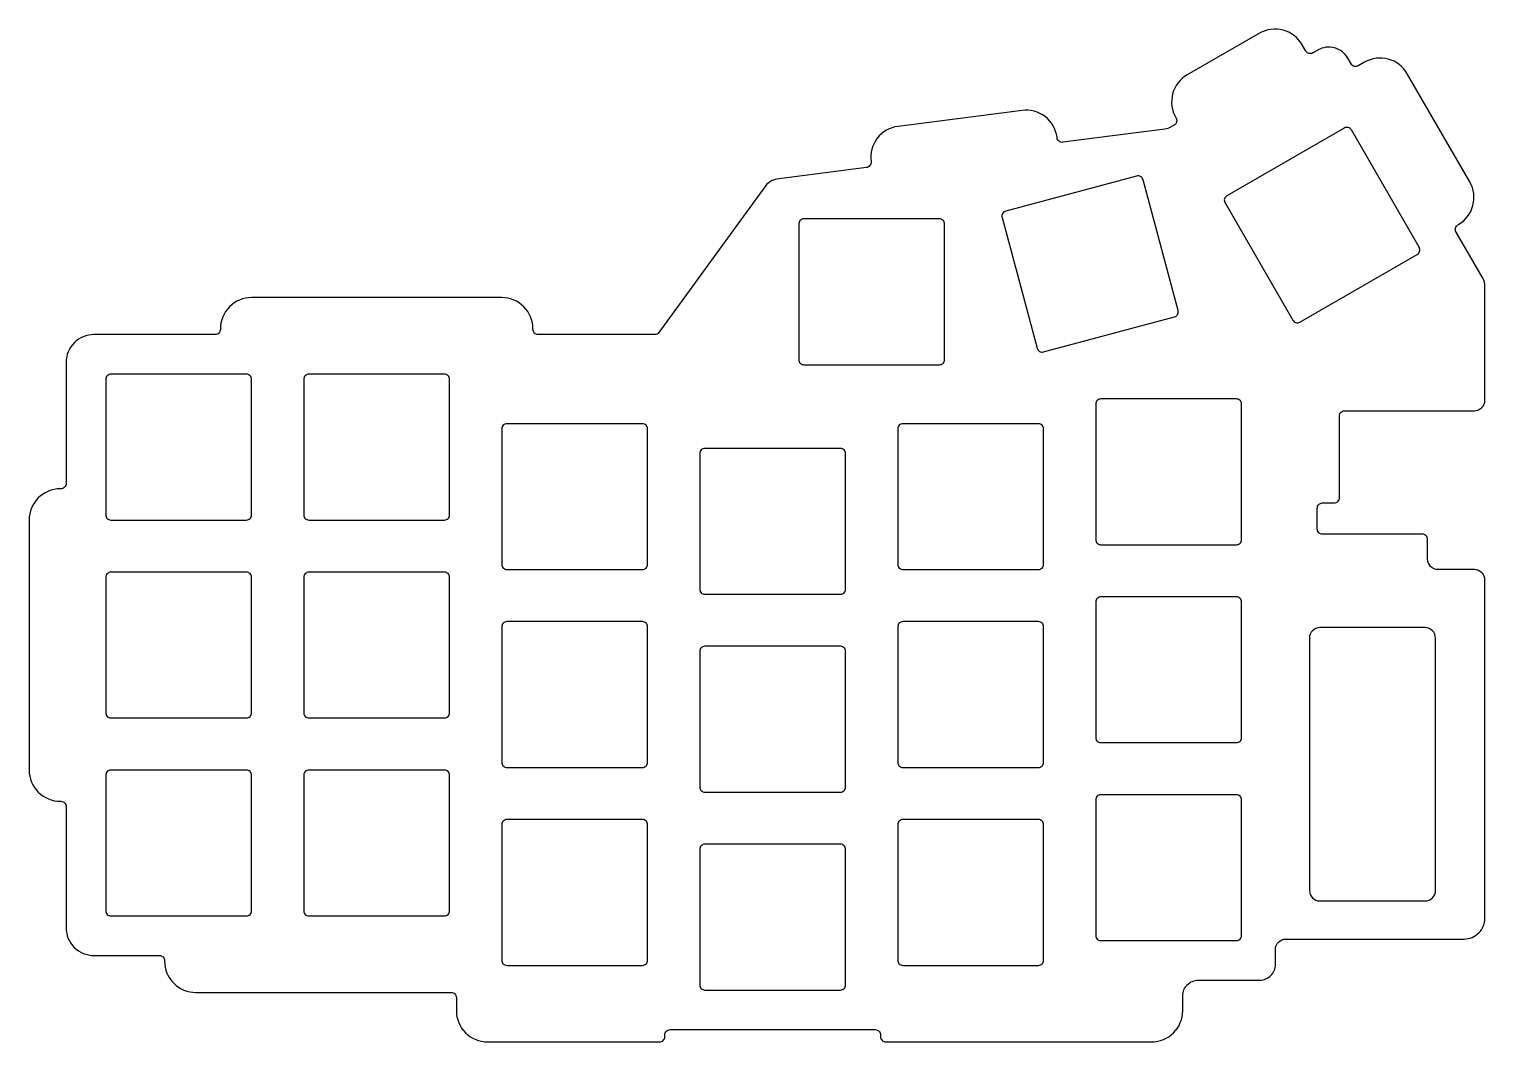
# Model space of a CAD drawing. Header units: millimetres. Extents: x -315 to -175, y -107 to -10.
import ezdxf

# ---------------------------------------------------------------- set-up
doc = ezdxf.new("R2010")
doc.units = ezdxf.units.MM
doc.layers.get('0').update_dxf_attribs({"linetype": 'CONTINUOUS'})

msp = doc.modelspace()

# ---------------------------------------------------------------- linework, layer by layer
for points in [[(-253.73, -106.49), (-253.73, -106.31, -0.414214), (-253.23, -105.81), (-233.53, -105.81, -0.414214), (-233.03, -106.31), (-233.03, -106.49, 0.414214), (-232.53, -106.99), (-207.03, -106.99, 0.414214), (-204.03, -103.99), (-204.03, -102.56, -0.414214), (-202.53, -101.06), (-196.63, -101.06, 0.414214), (-195.13, -99.56), (-195.13, -98.11, -0.41424), (-194.13, -97.11), (-177.03, -97.11, 0.414237), (-175.03, -95.11), (-175.03, -62.65, 0.414216), (-176.03, -61.65), (-179.53, -61.65, -0.414216), (-180.53, -60.65), (-180.53, -58.75, 0.414216), (-181.03, -58.25), (-190.62, -58.25, -0.414216), (-191.12, -57.75), (-191.12, -55.75, -0.414214), (-190.62, -55.25), (-189.49, -55.25, 0.414214), (-188.99, -54.75), (-188.99, -46.89, -0.414214), (-188.49, -46.39), (-176.03, -46.39, 0.414214), (-175.03, -45.39), (-175.03, -34.43, 0.131655), (-175.23, -33.68), (-177.8, -29.24, -0.414214), (-177.62, -28.55), (-177.58, -28.53, 0.414214), (-176.48, -24.43), (-182.48, -14.04, 0.414214), (-186.58, -12.94), (-187.18, -13.29, -0.414214), (-187.87, -13.11), (-188.19, -12.54, 0.414214), (-191.06, -11.77), (-191.54, -12.05, -0.414214), (-192.22, -11.87), (-192.57, -11.26, 0.414214), (-196.67, -10.16), (-203.6, -14.16, 0.414214), (-204.69, -18.26), (-204.67, -18.3, -0.414214), (-204.85, -18.99), (-205.19, -19.18, -0.099125), (-205.74, -19.37), (-215.53, -20.63, -0.414214), (-216.09, -20.2), (-216.09, -20.15, 0.414214), (-219.45, -17.56), (-231.35, -19.1, 0.414214), (-233.94, -22.46), (-233.94, -22.5, -0.414214), (-234.37, -23.06), (-243, -24.18, 0.205924), (-244.02, -24.78), (-254.3, -38.88, -0.239617), (-254.7, -39.09), (-265.88, -39.09, -0.414214), (-266.38, -38.59), (-266.38, -38.54, 0.414214), (-269.38, -35.54), (-293.38, -35.54, 0.414214), (-296.38, -38.54), (-296.38, -38.59, -0.414214), (-296.88, -39.09), (-308.53, -39.09, 0.414214), (-311.18, -41.74), (-311.18, -53.39, -0.414214), (-311.68, -53.89), (-311.73, -53.89, 0.414214), (-314.73, -56.89), (-314.73, -80.89, 0.414214), (-311.73, -83.89), (-311.68, -83.89, -0.414214), (-311.18, -84.39), (-311.18, -96.04, 0.414214), (-308.53, -98.69), (-302.23, -98.69, -0.414214), (-301.73, -99.19), (-301.73, -99.24, 0.414214), (-298.73, -102.24), (-274.23, -102.24, -0.414214), (-273.73, -102.74), (-273.73, -103.99, 0.414214), (-270.73, -106.99), (-254.23, -106.99, 0.414214)], [(-199.79, -25.76, 0.414214), (-199.97, -26.44), (-193.47, -37.7, 0.414214), (-192.78, -37.89), (-181.53, -31.39, 0.414214), (-181.34, -30.7), (-187.84, -19.44, 0.414214), (-188.53, -19.26)], [(-221.01, -27.23, 0.414214), (-221.36, -27.84), (-217.99, -40.4, 0.414214), (-217.38, -40.75), (-204.82, -37.39, 0.414214), (-204.47, -36.78), (-207.84, -24.22, 0.414214), (-208.45, -23.87)], [(-240.38, -27.98, 0.414214), (-240.88, -28.48), (-240.88, -41.48, 0.414214), (-240.38, -41.98), (-227.38, -41.98, 0.414214), (-226.88, -41.48), (-226.88, -28.48, 0.414214), (-227.38, -27.98)], [(-293.38, -43.39, 0.414214), (-293.88, -42.89), (-306.88, -42.89, 0.414214), (-307.38, -43.39), (-307.38, -56.39, 0.414214), (-306.88, -56.89), (-293.88, -56.89, 0.414214), (-293.38, -56.39)], [(-287.88, -42.89, 0.414214), (-288.38, -43.39), (-288.38, -56.39, 0.414214), (-287.88, -56.89), (-274.88, -56.89, 0.414214), (-274.38, -56.39), (-274.38, -43.39, 0.414214), (-274.88, -42.89)], [(-211.88, -45.26, 0.414214), (-212.38, -45.76), (-212.38, -58.76, 0.414214), (-211.88, -59.26), (-198.88, -59.26, 0.414214), (-198.38, -58.76), (-198.38, -45.76, 0.414214), (-198.88, -45.26)], [(-269.38, -61.14, 0.414214), (-268.88, -61.64), (-255.88, -61.64, 0.414214), (-255.38, -61.14), (-255.38, -48.14, 0.414214), (-255.88, -47.64), (-268.88, -47.64, 0.414214), (-269.38, -48.14)], [(-230.88, -47.64, 0.414214), (-231.38, -48.14), (-231.38, -61.14, 0.414214), (-230.88, -61.64), (-217.88, -61.64, 0.414214), (-217.38, -61.14), (-217.38, -48.14, 0.414214), (-217.88, -47.64)], [(-236.88, -64.01, 0.414214), (-236.38, -63.51), (-236.38, -50.51, 0.414214), (-236.88, -50.01), (-249.88, -50.01, 0.414214), (-250.38, -50.51), (-250.38, -63.51, 0.414214), (-249.88, -64.01)], [(-293.38, -62.39, 0.414214), (-293.88, -61.89), (-306.88, -61.89, 0.414214), (-307.38, -62.39), (-307.38, -75.39, 0.414214), (-306.88, -75.89), (-293.88, -75.89, 0.414214), (-293.38, -75.39)], [(-274.38, -62.39, 0.414214), (-274.88, -61.89), (-287.88, -61.89, 0.414214), (-288.38, -62.39), (-288.38, -75.39, 0.414214), (-287.88, -75.89), (-274.88, -75.89, 0.414214), (-274.38, -75.39)], [(-198.38, -64.76, 0.414214), (-198.88, -64.26), (-211.88, -64.26, 0.414214), (-212.38, -64.76), (-212.38, -77.76, 0.414214), (-211.88, -78.26), (-198.88, -78.26, 0.414214), (-198.38, -77.76)], [(-269.38, -80.14, 0.414214), (-268.88, -80.64), (-255.88, -80.64, 0.414214), (-255.38, -80.14), (-255.38, -67.14, 0.414214), (-255.88, -66.64), (-268.88, -66.64, 0.414214), (-269.38, -67.14)], [(-230.88, -66.64, 0.414214), (-231.38, -67.14), (-231.38, -80.14, 0.414214), (-230.88, -80.64), (-217.88, -80.64, 0.414214), (-217.38, -80.14), (-217.38, -67.14, 0.414214), (-217.88, -66.64)], [(-191.86, -92.45, 0.414214), (-190.86, -93.45), (-180.76, -93.45, 0.414214), (-179.76, -92.45), (-179.77, -68.22, 0.414214), (-180.77, -67.22), (-190.87, -67.22, 0.414214), (-191.87, -68.22)], [(-236.88, -83.01, 0.414214), (-236.38, -82.51), (-236.38, -69.51, 0.414214), (-236.88, -69.01), (-249.88, -69.01, 0.414214), (-250.38, -69.51), (-250.38, -82.51, 0.414214), (-249.88, -83.01)], [(-307.38, -94.39, 0.414214), (-306.88, -94.89), (-293.88, -94.89, 0.414214), (-293.38, -94.39), (-293.38, -81.39, 0.414214), (-293.88, -80.89), (-306.88, -80.89, 0.414214), (-307.38, -81.39)], [(-274.88, -94.89, 0.414214), (-274.38, -94.39), (-274.38, -81.39, 0.414214), (-274.88, -80.89), (-287.88, -80.89, 0.414214), (-288.38, -81.39), (-288.38, -94.39, 0.414214), (-287.88, -94.89)], [(-212.38, -96.76, 0.414214), (-211.88, -97.26), (-198.88, -97.26, 0.414214), (-198.38, -96.76), (-198.38, -83.76, 0.414214), (-198.88, -83.26), (-211.88, -83.26, 0.414214), (-212.38, -83.76)], [(-269.38, -99.14, 0.414214), (-268.88, -99.64), (-255.88, -99.64, 0.414214), (-255.38, -99.14), (-255.38, -86.14, 0.414214), (-255.88, -85.64), (-268.88, -85.64, 0.414214), (-269.38, -86.14)], [(-230.88, -85.64, 0.414214), (-231.38, -86.14), (-231.38, -99.14, 0.414214), (-230.88, -99.64), (-217.88, -99.64, 0.414214), (-217.38, -99.14), (-217.38, -86.14, 0.414214), (-217.88, -85.64)], [(-250.38, -101.51, 0.414214), (-249.88, -102.01), (-236.88, -102.01, 0.414214), (-236.38, -101.51), (-236.38, -88.51, 0.414214), (-236.88, -88.01), (-249.88, -88.01, 0.414214), (-250.38, -88.51)]]:
    msp.add_lwpolyline(points, format="xyb", close=True)

doc.saveas('drawing.dxf')
